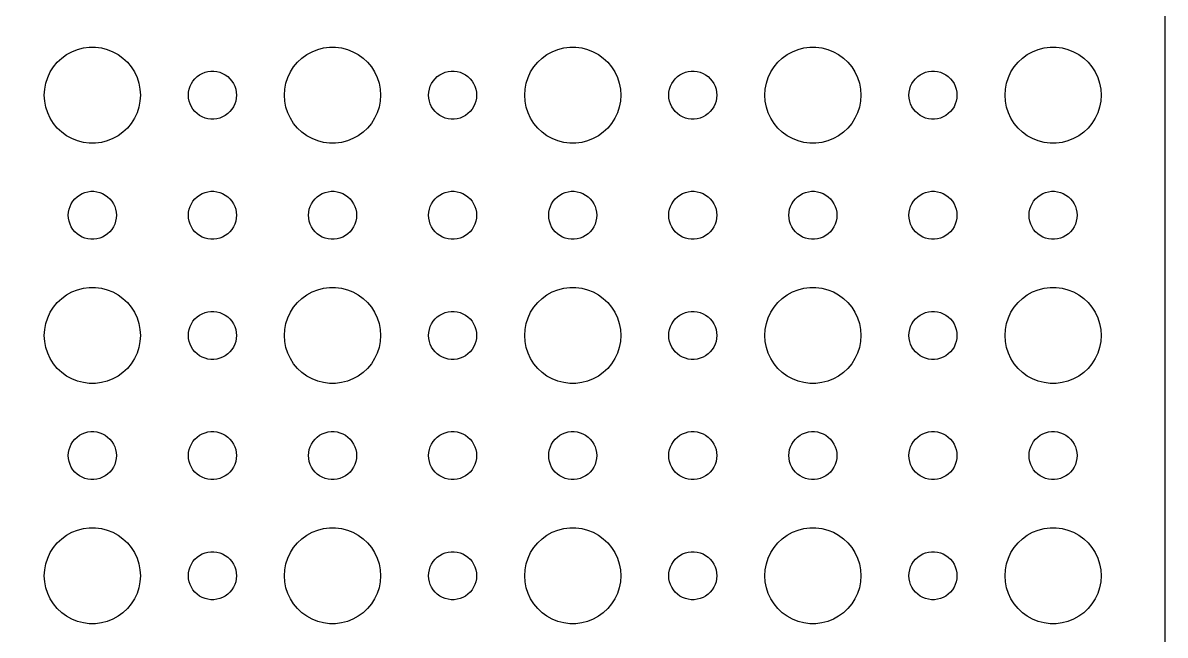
# Model space of a CAD drawing. Extents: x -67 to 67, y -74 to 74.
# Drawn here: x -4.3 to 67, y -41.2 to -3 of the extents above; entities that cross this region are included whole.
import ezdxf

# ---------------------------------------------------------------- set-up
doc = ezdxf.new("R2010")
doc.units = 0
doc.layers.get('0').update_dxf_attribs({"linetype": 'CONTINUOUS'})

msp = doc.modelspace()

# ---------------------------------------------------------------- linework, layer by layer
msp.add_lwpolyline([(-62, -74.497), (62, -74.497), (62, -74.4901), (62.314, -74.4901), (62.9369, -74.4114), (63.5451, -74.2553), (64.1289, -74.0241), (64.6791, -73.7216), (65.1871, -73.3526), (65.6448, -72.9227), (66.0451, -72.4389), (66.3815, -71.9088), (66.6489, -71.3406), (66.8429, -70.7434), (66.9606, -70.1267), (67, -69.5), (67, 69.5)])
for points in [[(-0.18837, -10.4941), (-0.56214, -10.4469), (-0.92705, -10.3532), (-1.27734, -10.2145), (-1.60748, -10.033), (-1.91227, -9.81154), (-2.18691, -9.55364), (-2.42705, -9.26336), (-2.62892, -8.94526), (-2.78933, -8.60437), (-2.90575, -8.24607), (-2.97634, -7.876), (-3, -7.5), (-2.97634, -7.124), (-2.90575, -6.75393), (-2.78933, -6.39563), (-2.62892, -6.05474), (-2.42705, -5.73664), (-2.18691, -5.44636), (-1.91227, -5.18846), (-1.60748, -4.96702), (-1.27734, -4.78552), (-0.92705, -4.64683), (-0.56214, -4.55314), (-0.18837, -4.50592), (0.18837, -4.50592), (0.56214, -4.55314), (0.92705, -4.64683), (1.27734, -4.78552), (1.60748, -4.96702), (1.91227, -5.18846), (2.18691, -5.44636), (2.42705, -5.73664), (2.62892, -6.05474), (2.78933, -6.39563), (2.90575, -6.75393), (2.97634, -7.124), (3, -7.5), (2.97634, -7.876), (2.90575, -8.24607), (2.78933, -8.60437), (2.62892, -8.94526), (2.42705, -9.26336), (2.18691, -9.55364), (1.91227, -9.81154), (1.60748, -10.033), (1.27734, -10.2145), (0.92705, -10.3532), (0.56214, -10.4469), (0.18837, -10.4941)], [(14.8116, -10.4941), (14.4379, -10.4469), (14.0729, -10.3532), (13.7227, -10.2145), (13.3925, -10.033), (13.0877, -9.81154), (12.8131, -9.55364), (12.5729, -9.26336), (12.3711, -8.94526), (12.2107, -8.60437), (12.0943, -8.24607), (12.0237, -7.876), (12, -7.5), (12.0237, -7.124), (12.0943, -6.75393), (12.2107, -6.39563), (12.3711, -6.05474), (12.5729, -5.73664), (12.8131, -5.44636), (13.0877, -5.18846), (13.3925, -4.96702), (13.7227, -4.78552), (14.0729, -4.64683), (14.4379, -4.55314), (14.8116, -4.50592), (15.1884, -4.50592), (15.5621, -4.55314), (15.9271, -4.64683), (16.2773, -4.78552), (16.6075, -4.96702), (16.9123, -5.18846), (17.1869, -5.44636), (17.4271, -5.73664), (17.6289, -6.05474), (17.7893, -6.39563), (17.9057, -6.75393), (17.9763, -7.124), (18, -7.5), (17.9763, -7.876), (17.9057, -8.24607), (17.7893, -8.60437), (17.6289, -8.94526), (17.4271, -9.26336), (17.1869, -9.55364), (16.9123, -9.81154), (16.6075, -10.033), (16.2773, -10.2145), (15.9271, -10.3532), (15.5621, -10.4469), (15.1884, -10.4941)], [(29.8116, -10.4941), (29.4379, -10.4469), (29.0729, -10.3532), (28.7227, -10.2145), (28.3925, -10.033), (28.0877, -9.81154), (27.8131, -9.55364), (27.5729, -9.26336), (27.3711, -8.94526), (27.2107, -8.60437), (27.0943, -8.24607), (27.0237, -7.876), (27, -7.5), (27.0237, -7.124), (27.0943, -6.75393), (27.2107, -6.39563), (27.3711, -6.05474), (27.5729, -5.73664), (27.8131, -5.44636), (28.0877, -5.18846), (28.3925, -4.96702), (28.7227, -4.78552), (29.0729, -4.64683), (29.4379, -4.55314), (29.8116, -4.50592), (30.1884, -4.50592), (30.5621, -4.55314), (30.9271, -4.64683), (31.2773, -4.78552), (31.6075, -4.96702), (31.9123, -5.18846), (32.1869, -5.44636), (32.4271, -5.73664), (32.6289, -6.05474), (32.7893, -6.39563), (32.9057, -6.75393), (32.9763, -7.124), (33, -7.5), (32.9763, -7.876), (32.9057, -8.24607), (32.7893, -8.60437), (32.6289, -8.94526), (32.4271, -9.26336), (32.1869, -9.55364), (31.9123, -9.81154), (31.6075, -10.033), (31.2773, -10.2145), (30.9271, -10.3532), (30.5621, -10.4469), (30.1884, -10.4941)], [(44.8116, -10.4941), (44.4379, -10.4469), (44.0729, -10.3532), (43.7227, -10.2145), (43.3925, -10.033), (43.0877, -9.81154), (42.8131, -9.55364), (42.5729, -9.26336), (42.3711, -8.94526), (42.2107, -8.60437), (42.0943, -8.24607), (42.0237, -7.876), (42, -7.5), (42.0237, -7.124), (42.0943, -6.75393), (42.2107, -6.39563), (42.3711, -6.05474), (42.5729, -5.73664), (42.8131, -5.44636), (43.0877, -5.18846), (43.3925, -4.96702), (43.7227, -4.78552), (44.0729, -4.64683), (44.4379, -4.55314), (44.8116, -4.50592), (45.1884, -4.50592), (45.5621, -4.55314), (45.9271, -4.64683), (46.2773, -4.78552), (46.6075, -4.96702), (46.9123, -5.18846), (47.1869, -5.44636), (47.4271, -5.73664), (47.6289, -6.05474), (47.7893, -6.39563), (47.9057, -6.75393), (47.9763, -7.124), (48, -7.5), (47.9763, -7.876), (47.9057, -8.24607), (47.7893, -8.60437), (47.6289, -8.94526), (47.4271, -9.26336), (47.1869, -9.55364), (46.9123, -9.81154), (46.6075, -10.033), (46.2773, -10.2145), (45.9271, -10.3532), (45.5621, -10.4469), (45.1884, -10.4941)], [(59.8116, -10.4941), (59.4379, -10.4469), (59.0729, -10.3532), (58.7227, -10.2145), (58.3925, -10.033), (58.0877, -9.81154), (57.8131, -9.55364), (57.5729, -9.26336), (57.3711, -8.94526), (57.2107, -8.60437), (57.0943, -8.24607), (57.0237, -7.876), (57, -7.5), (57.0237, -7.124), (57.0943, -6.75393), (57.2107, -6.39563), (57.3711, -6.05474), (57.5729, -5.73664), (57.8131, -5.44636), (58.0877, -5.18846), (58.3925, -4.96702), (58.7227, -4.78552), (59.0729, -4.64683), (59.4379, -4.55314), (59.8116, -4.50592), (60.1884, -4.50592), (60.5621, -4.55314), (60.9271, -4.64683), (61.2773, -4.78552), (61.6075, -4.96702), (61.9123, -5.18846), (62.1869, -5.44636), (62.4271, -5.73664), (62.6289, -6.05474), (62.7893, -6.39563), (62.9057, -6.75393), (62.9763, -7.124), (63, -7.5), (62.9763, -7.876), (62.9057, -8.24607), (62.7893, -8.60437), (62.6289, -8.94526), (62.4271, -9.26336), (62.1869, -9.55364), (61.9123, -9.81154), (61.6075, -10.033), (61.2773, -10.2145), (60.9271, -10.3532), (60.5621, -10.4469), (60.1884, -10.4941)], [(7.40581, -8.99704), (7.21893, -8.97343), (7.03647, -8.92658), (6.86133, -8.85724), (6.69626, -8.76649), (6.54386, -8.65577), (6.40655, -8.52682), (6.28647, -8.38168), (6.18554, -8.22263), (6.10534, -8.05219), (6.04713, -7.87303), (6.01183, -7.688), (6, -7.5), (6.01183, -7.312), (6.04713, -7.12697), (6.10534, -6.94781), (6.18554, -6.77737), (6.28647, -6.61832), (6.40655, -6.47318), (6.54386, -6.34423), (6.69626, -6.23351), (6.86133, -6.14276), (7.03647, -6.07342), (7.21893, -6.02657), (7.40581, -6.00296), (7.59419, -6.00296), (7.78107, -6.02657), (7.96353, -6.07342), (8.13867, -6.14276), (8.30374, -6.23351), (8.45614, -6.34423), (8.59345, -6.47318), (8.71353, -6.61832), (8.81446, -6.77737), (8.89466, -6.94781), (8.95287, -7.12697), (8.98817, -7.312), (9, -7.5), (8.98817, -7.688), (8.95287, -7.87303), (8.89466, -8.05219), (8.81446, -8.22263), (8.71353, -8.38168), (8.59345, -8.52682), (8.45614, -8.65577), (8.30374, -8.76649), (8.13867, -8.85724), (7.96353, -8.92658), (7.78107, -8.97343), (7.59419, -8.99704)], [(22.4058, -8.99704), (22.2189, -8.97343), (22.0365, -8.92658), (21.8613, -8.85724), (21.6963, -8.76649), (21.5439, -8.65577), (21.4065, -8.52682), (21.2865, -8.38168), (21.1855, -8.22263), (21.1053, -8.05219), (21.0471, -7.87303), (21.0118, -7.688), (21, -7.5), (21.0118, -7.312), (21.0471, -7.12697), (21.1053, -6.94781), (21.1855, -6.77737), (21.2865, -6.61832), (21.4065, -6.47318), (21.5439, -6.34423), (21.6963, -6.23351), (21.8613, -6.14276), (22.0365, -6.07342), (22.2189, -6.02657), (22.4058, -6.00296), (22.5942, -6.00296), (22.7811, -6.02657), (22.9635, -6.07342), (23.1387, -6.14276), (23.3037, -6.23351), (23.4561, -6.34423), (23.5935, -6.47318), (23.7135, -6.61832), (23.8145, -6.77737), (23.8947, -6.94781), (23.9529, -7.12697), (23.9882, -7.312), (24, -7.5), (23.9882, -7.688), (23.9529, -7.87303), (23.8947, -8.05219), (23.8145, -8.22263), (23.7135, -8.38168), (23.5935, -8.52682), (23.4561, -8.65577), (23.3037, -8.76649), (23.1387, -8.85724), (22.9635, -8.92658), (22.7811, -8.97343), (22.5942, -8.99704)], [(37.4058, -8.99704), (37.2189, -8.97343), (37.0365, -8.92658), (36.8613, -8.85724), (36.6963, -8.76649), (36.5439, -8.65577), (36.4065, -8.52682), (36.2865, -8.38168), (36.1855, -8.22263), (36.1053, -8.05219), (36.0471, -7.87303), (36.0118, -7.688), (36, -7.5), (36.0118, -7.312), (36.0471, -7.12697), (36.1053, -6.94781), (36.1855, -6.77737), (36.2865, -6.61832), (36.4065, -6.47318), (36.5439, -6.34423), (36.6963, -6.23351), (36.8613, -6.14276), (37.0365, -6.07342), (37.2189, -6.02657), (37.4058, -6.00296), (37.5942, -6.00296), (37.7811, -6.02657), (37.9635, -6.07342), (38.1387, -6.14276), (38.3037, -6.23351), (38.4561, -6.34423), (38.5935, -6.47318), (38.7135, -6.61832), (38.8145, -6.77737), (38.8947, -6.94781), (38.9529, -7.12697), (38.9882, -7.312), (39, -7.5), (38.9882, -7.688), (38.9529, -7.87303), (38.8947, -8.05219), (38.8145, -8.22263), (38.7135, -8.38168), (38.5935, -8.52682), (38.4561, -8.65577), (38.3037, -8.76649), (38.1387, -8.85724), (37.9635, -8.92658), (37.7811, -8.97343), (37.5942, -8.99704)], [(52.4058, -8.99704), (52.2189, -8.97343), (52.0365, -8.92658), (51.8613, -8.85724), (51.6963, -8.76649), (51.5439, -8.65577), (51.4065, -8.52682), (51.2865, -8.38168), (51.1855, -8.22263), (51.1053, -8.05219), (51.0471, -7.87303), (51.0118, -7.688), (51, -7.5), (51.0118, -7.312), (51.0471, -7.12697), (51.1053, -6.94781), (51.1855, -6.77737), (51.2865, -6.61832), (51.4065, -6.47318), (51.5439, -6.34423), (51.6963, -6.23351), (51.8613, -6.14276), (52.0365, -6.07342), (52.2189, -6.02657), (52.4058, -6.00296), (52.5942, -6.00296), (52.7811, -6.02657), (52.9635, -6.07342), (53.1387, -6.14276), (53.3037, -6.23351), (53.4561, -6.34423), (53.5935, -6.47318), (53.7135, -6.61832), (53.8145, -6.77737), (53.8947, -6.94781), (53.9529, -7.12697), (53.9882, -7.312), (54, -7.5), (53.9882, -7.688), (53.9529, -7.87303), (53.8947, -8.05219), (53.8145, -8.22263), (53.7135, -8.38168), (53.5935, -8.52682), (53.4561, -8.65577), (53.3037, -8.76649), (53.1387, -8.85724), (52.9635, -8.92658), (52.7811, -8.97343), (52.5942, -8.99704)], [(-0.09419, -16.497), (-0.28107, -16.4734), (-0.46353, -16.4266), (-0.63867, -16.3572), (-0.80374, -16.2665), (-0.95614, -16.1558), (-1.09345, -16.0268), (-1.21353, -15.8817), (-1.31446, -15.7226), (-1.39466, -15.5522), (-1.45287, -15.373), (-1.48817, -15.188), (-1.5, -15), (-1.48817, -14.812), (-1.45287, -14.627), (-1.39466, -14.4478), (-1.31446, -14.2774), (-1.21353, -14.1183), (-1.09345, -13.9732), (-0.95614, -13.8442), (-0.80374, -13.7335), (-0.63867, -13.6428), (-0.46353, -13.5734), (-0.28107, -13.5266), (-0.09419, -13.503), (0.09419, -13.503), (0.28107, -13.5266), (0.46353, -13.5734), (0.63867, -13.6428), (0.80374, -13.7335), (0.95614, -13.8442), (1.09345, -13.9732), (1.21353, -14.1183), (1.31446, -14.2774), (1.39466, -14.4478), (1.45287, -14.627), (1.48817, -14.812), (1.5, -15), (1.48817, -15.188), (1.45287, -15.373), (1.39466, -15.5522), (1.31446, -15.7226), (1.21353, -15.8817), (1.09345, -16.0268), (0.95614, -16.1558), (0.80374, -16.2665), (0.63867, -16.3572), (0.46353, -16.4266), (0.28107, -16.4734), (0.09419, -16.497)], [(7.40581, -16.497), (7.21893, -16.4734), (7.03647, -16.4266), (6.86133, -16.3572), (6.69626, -16.2665), (6.54386, -16.1558), (6.40655, -16.0268), (6.28647, -15.8817), (6.18554, -15.7226), (6.10534, -15.5522), (6.04713, -15.373), (6.01183, -15.188), (6, -15), (6.01183, -14.812), (6.04713, -14.627), (6.10534, -14.4478), (6.18554, -14.2774), (6.28647, -14.1183), (6.40655, -13.9732), (6.54386, -13.8442), (6.69626, -13.7335), (6.86133, -13.6428), (7.03647, -13.5734), (7.21893, -13.5266), (7.40581, -13.503), (7.59419, -13.503), (7.78107, -13.5266), (7.96353, -13.5734), (8.13867, -13.6428), (8.30374, -13.7335), (8.45614, -13.8442), (8.59345, -13.9732), (8.71353, -14.1183), (8.81446, -14.2774), (8.89466, -14.4478), (8.95287, -14.627), (8.98817, -14.812), (9, -15), (8.98817, -15.188), (8.95287, -15.373), (8.89466, -15.5522), (8.81446, -15.7226), (8.71353, -15.8817), (8.59345, -16.0268), (8.45614, -16.1558), (8.30374, -16.2665), (8.13867, -16.3572), (7.96353, -16.4266), (7.78107, -16.4734), (7.59419, -16.497)], [(14.9058, -16.497), (14.7189, -16.4734), (14.5365, -16.4266), (14.3613, -16.3572), (14.1963, -16.2665), (14.0439, -16.1558), (13.9065, -16.0268), (13.7865, -15.8817), (13.6855, -15.7226), (13.6053, -15.5522), (13.5471, -15.373), (13.5118, -15.188), (13.5, -15), (13.5118, -14.812), (13.5471, -14.627), (13.6053, -14.4478), (13.6855, -14.2774), (13.7865, -14.1183), (13.9065, -13.9732), (14.0439, -13.8442), (14.1963, -13.7335), (14.3613, -13.6428), (14.5365, -13.5734), (14.7189, -13.5266), (14.9058, -13.503), (15.0942, -13.503), (15.2811, -13.5266), (15.4635, -13.5734), (15.6387, -13.6428), (15.8037, -13.7335), (15.9561, -13.8442), (16.0935, -13.9732), (16.2135, -14.1183), (16.3145, -14.2774), (16.3947, -14.4478), (16.4529, -14.627), (16.4882, -14.812), (16.5, -15), (16.4882, -15.188), (16.4529, -15.373), (16.3947, -15.5522), (16.3145, -15.7226), (16.2135, -15.8817), (16.0935, -16.0268), (15.9561, -16.1558), (15.8037, -16.2665), (15.6387, -16.3572), (15.4635, -16.4266), (15.2811, -16.4734), (15.0942, -16.497)], [(22.4058, -16.497), (22.2189, -16.4734), (22.0365, -16.4266), (21.8613, -16.3572), (21.6963, -16.2665), (21.5439, -16.1558), (21.4065, -16.0268), (21.2865, -15.8817), (21.1855, -15.7226), (21.1053, -15.5522), (21.0471, -15.373), (21.0118, -15.188), (21, -15), (21.0118, -14.812), (21.0471, -14.627), (21.1053, -14.4478), (21.1855, -14.2774), (21.2865, -14.1183), (21.4065, -13.9732), (21.5439, -13.8442), (21.6963, -13.7335), (21.8613, -13.6428), (22.0365, -13.5734), (22.2189, -13.5266), (22.4058, -13.503), (22.5942, -13.503), (22.7811, -13.5266), (22.9635, -13.5734), (23.1387, -13.6428), (23.3037, -13.7335), (23.4561, -13.8442), (23.5935, -13.9732), (23.7135, -14.1183), (23.8145, -14.2774), (23.8947, -14.4478), (23.9529, -14.627), (23.9882, -14.812), (24, -15), (23.9882, -15.188), (23.9529, -15.373), (23.8947, -15.5522), (23.8145, -15.7226), (23.7135, -15.8817), (23.5935, -16.0268), (23.4561, -16.1558), (23.3037, -16.2665), (23.1387, -16.3572), (22.9635, -16.4266), (22.7811, -16.4734), (22.5942, -16.497)], [(29.9058, -16.497), (29.7189, -16.4734), (29.5365, -16.4266), (29.3613, -16.3572), (29.1963, -16.2665), (29.0439, -16.1558), (28.9065, -16.0268), (28.7865, -15.8817), (28.6855, -15.7226), (28.6053, -15.5522), (28.5471, -15.373), (28.5118, -15.188), (28.5, -15), (28.5118, -14.812), (28.5471, -14.627), (28.6053, -14.4478), (28.6855, -14.2774), (28.7865, -14.1183), (28.9065, -13.9732), (29.0439, -13.8442), (29.1963, -13.7335), (29.3613, -13.6428), (29.5365, -13.5734), (29.7189, -13.5266), (29.9058, -13.503), (30.0942, -13.503), (30.2811, -13.5266), (30.4635, -13.5734), (30.6387, -13.6428), (30.8037, -13.7335), (30.9561, -13.8442), (31.0935, -13.9732), (31.2135, -14.1183), (31.3145, -14.2774), (31.3947, -14.4478), (31.4529, -14.627), (31.4882, -14.812), (31.5, -15), (31.4882, -15.188), (31.4529, -15.373), (31.3947, -15.5522), (31.3145, -15.7226), (31.2135, -15.8817), (31.0935, -16.0268), (30.9561, -16.1558), (30.8037, -16.2665), (30.6387, -16.3572), (30.4635, -16.4266), (30.2811, -16.4734), (30.0942, -16.497)], [(37.4058, -16.497), (37.2189, -16.4734), (37.0365, -16.4266), (36.8613, -16.3572), (36.6963, -16.2665), (36.5439, -16.1558), (36.4065, -16.0268), (36.2865, -15.8817), (36.1855, -15.7226), (36.1053, -15.5522), (36.0471, -15.373), (36.0118, -15.188), (36, -15), (36.0118, -14.812), (36.0471, -14.627), (36.1053, -14.4478), (36.1855, -14.2774), (36.2865, -14.1183), (36.4065, -13.9732), (36.5439, -13.8442), (36.6963, -13.7335), (36.8613, -13.6428), (37.0365, -13.5734), (37.2189, -13.5266), (37.4058, -13.503), (37.5942, -13.503), (37.7811, -13.5266), (37.9635, -13.5734), (38.1387, -13.6428), (38.3037, -13.7335), (38.4561, -13.8442), (38.5935, -13.9732), (38.7135, -14.1183), (38.8145, -14.2774), (38.8947, -14.4478), (38.9529, -14.627), (38.9882, -14.812), (39, -15), (38.9882, -15.188), (38.9529, -15.373), (38.8947, -15.5522), (38.8145, -15.7226), (38.7135, -15.8817), (38.5935, -16.0268), (38.4561, -16.1558), (38.3037, -16.2665), (38.1387, -16.3572), (37.9635, -16.4266), (37.7811, -16.4734), (37.5942, -16.497)], [(44.9058, -16.497), (44.7189, -16.4734), (44.5365, -16.4266), (44.3613, -16.3572), (44.1963, -16.2665), (44.0439, -16.1558), (43.9065, -16.0268), (43.7865, -15.8817), (43.6855, -15.7226), (43.6053, -15.5522), (43.5471, -15.373), (43.5118, -15.188), (43.5, -15), (43.5118, -14.812), (43.5471, -14.627), (43.6053, -14.4478), (43.6855, -14.2774), (43.7865, -14.1183), (43.9065, -13.9732), (44.0439, -13.8442), (44.1963, -13.7335), (44.3613, -13.6428), (44.5365, -13.5734), (44.7189, -13.5266), (44.9058, -13.503), (45.0942, -13.503), (45.2811, -13.5266), (45.4635, -13.5734), (45.6387, -13.6428), (45.8037, -13.7335), (45.9561, -13.8442), (46.0935, -13.9732), (46.2135, -14.1183), (46.3145, -14.2774), (46.3947, -14.4478), (46.4529, -14.627), (46.4882, -14.812), (46.5, -15), (46.4882, -15.188), (46.4529, -15.373), (46.3947, -15.5522), (46.3145, -15.7226), (46.2135, -15.8817), (46.0935, -16.0268), (45.9561, -16.1558), (45.8037, -16.2665), (45.6387, -16.3572), (45.4635, -16.4266), (45.2811, -16.4734), (45.0942, -16.497)], [(52.4058, -16.497), (52.2189, -16.4734), (52.0365, -16.4266), (51.8613, -16.3572), (51.6963, -16.2665), (51.5439, -16.1558), (51.4065, -16.0268), (51.2865, -15.8817), (51.1855, -15.7226), (51.1053, -15.5522), (51.0471, -15.373), (51.0118, -15.188), (51, -15), (51.0118, -14.812), (51.0471, -14.627), (51.1053, -14.4478), (51.1855, -14.2774), (51.2865, -14.1183), (51.4065, -13.9732), (51.5439, -13.8442), (51.6963, -13.7335), (51.8613, -13.6428), (52.0365, -13.5734), (52.2189, -13.5266), (52.4058, -13.503), (52.5942, -13.503), (52.7811, -13.5266), (52.9635, -13.5734), (53.1387, -13.6428), (53.3037, -13.7335), (53.4561, -13.8442), (53.5935, -13.9732), (53.7135, -14.1183), (53.8145, -14.2774), (53.8947, -14.4478), (53.9529, -14.627), (53.9882, -14.812), (54, -15), (53.9882, -15.188), (53.9529, -15.373), (53.8947, -15.5522), (53.8145, -15.7226), (53.7135, -15.8817), (53.5935, -16.0268), (53.4561, -16.1558), (53.3037, -16.2665), (53.1387, -16.3572), (52.9635, -16.4266), (52.7811, -16.4734), (52.5942, -16.497)], [(59.9058, -16.497), (59.7189, -16.4734), (59.5365, -16.4266), (59.3613, -16.3572), (59.1963, -16.2665), (59.0439, -16.1558), (58.9065, -16.0268), (58.7865, -15.8817), (58.6855, -15.7226), (58.6053, -15.5522), (58.5471, -15.373), (58.5118, -15.188), (58.5, -15), (58.5118, -14.812), (58.5471, -14.627), (58.6053, -14.4478), (58.6855, -14.2774), (58.7865, -14.1183), (58.9065, -13.9732), (59.0439, -13.8442), (59.1963, -13.7335), (59.3613, -13.6428), (59.5365, -13.5734), (59.7189, -13.5266), (59.9058, -13.503), (60.0942, -13.503), (60.2811, -13.5266), (60.4635, -13.5734), (60.6387, -13.6428), (60.8037, -13.7335), (60.9561, -13.8442), (61.0935, -13.9732), (61.2135, -14.1183), (61.3145, -14.2774), (61.3947, -14.4478), (61.4529, -14.627), (61.4882, -14.812), (61.5, -15), (61.4882, -15.188), (61.4529, -15.373), (61.3947, -15.5522), (61.3145, -15.7226), (61.2135, -15.8817), (61.0935, -16.0268), (60.9561, -16.1558), (60.8037, -16.2665), (60.6387, -16.3572), (60.4635, -16.4266), (60.2811, -16.4734), (60.0942, -16.497)], [(-0.18837, -25.4941), (-0.56214, -25.4469), (-0.92705, -25.3532), (-1.27734, -25.2145), (-1.60748, -25.033), (-1.91227, -24.8115), (-2.18691, -24.5536), (-2.42705, -24.2634), (-2.62892, -23.9453), (-2.78933, -23.6044), (-2.90575, -23.2461), (-2.97634, -22.876), (-3, -22.5), (-2.97634, -22.124), (-2.90575, -21.7539), (-2.78933, -21.3956), (-2.62892, -21.0547), (-2.42705, -20.7366), (-2.18691, -20.4464), (-1.91227, -20.1885), (-1.60748, -19.967), (-1.27734, -19.7855), (-0.92705, -19.6468), (-0.56214, -19.5531), (-0.18837, -19.5059), (0.18837, -19.5059), (0.56214, -19.5531), (0.92705, -19.6468), (1.27734, -19.7855), (1.60748, -19.967), (1.91227, -20.1885), (2.18691, -20.4464), (2.42705, -20.7366), (2.62892, -21.0547), (2.78933, -21.3956), (2.90575, -21.7539), (2.97634, -22.124), (3, -22.5), (2.97634, -22.876), (2.90575, -23.2461), (2.78933, -23.6044), (2.62892, -23.9453), (2.42705, -24.2634), (2.18691, -24.5536), (1.91227, -24.8115), (1.60748, -25.033), (1.27734, -25.2145), (0.92705, -25.3532), (0.56214, -25.4469), (0.18837, -25.4941)], [(14.8116, -25.4941), (14.4379, -25.4469), (14.0729, -25.3532), (13.7227, -25.2145), (13.3925, -25.033), (13.0877, -24.8115), (12.8131, -24.5536), (12.5729, -24.2634), (12.3711, -23.9453), (12.2107, -23.6044), (12.0943, -23.2461), (12.0237, -22.876), (12, -22.5), (12.0237, -22.124), (12.0943, -21.7539), (12.2107, -21.3956), (12.3711, -21.0547), (12.5729, -20.7366), (12.8131, -20.4464), (13.0877, -20.1885), (13.3925, -19.967), (13.7227, -19.7855), (14.0729, -19.6468), (14.4379, -19.5531), (14.8116, -19.5059), (15.1884, -19.5059), (15.5621, -19.5531), (15.9271, -19.6468), (16.2773, -19.7855), (16.6075, -19.967), (16.9123, -20.1885), (17.1869, -20.4464), (17.4271, -20.7366), (17.6289, -21.0547), (17.7893, -21.3956), (17.9057, -21.7539), (17.9763, -22.124), (18, -22.5), (17.9763, -22.876), (17.9057, -23.2461), (17.7893, -23.6044), (17.6289, -23.9453), (17.4271, -24.2634), (17.1869, -24.5536), (16.9123, -24.8115), (16.6075, -25.033), (16.2773, -25.2145), (15.9271, -25.3532), (15.5621, -25.4469), (15.1884, -25.4941)], [(29.8116, -25.4941), (29.4379, -25.4469), (29.0729, -25.3532), (28.7227, -25.2145), (28.3925, -25.033), (28.0877, -24.8115), (27.8131, -24.5536), (27.5729, -24.2634), (27.3711, -23.9453), (27.2107, -23.6044), (27.0943, -23.2461), (27.0237, -22.876), (27, -22.5), (27.0237, -22.124), (27.0943, -21.7539), (27.2107, -21.3956), (27.3711, -21.0547), (27.5729, -20.7366), (27.8131, -20.4464), (28.0877, -20.1885), (28.3925, -19.967), (28.7227, -19.7855), (29.0729, -19.6468), (29.4379, -19.5531), (29.8116, -19.5059), (30.1884, -19.5059), (30.5621, -19.5531), (30.9271, -19.6468), (31.2773, -19.7855), (31.6075, -19.967), (31.9123, -20.1885), (32.1869, -20.4464), (32.4271, -20.7366), (32.6289, -21.0547), (32.7893, -21.3956), (32.9057, -21.7539), (32.9763, -22.124), (33, -22.5), (32.9763, -22.876), (32.9057, -23.2461), (32.7893, -23.6044), (32.6289, -23.9453), (32.4271, -24.2634), (32.1869, -24.5536), (31.9123, -24.8115), (31.6075, -25.033), (31.2773, -25.2145), (30.9271, -25.3532), (30.5621, -25.4469), (30.1884, -25.4941)], [(44.8116, -25.4941), (44.4379, -25.4469), (44.0729, -25.3532), (43.7227, -25.2145), (43.3925, -25.033), (43.0877, -24.8115), (42.8131, -24.5536), (42.5729, -24.2634), (42.3711, -23.9453), (42.2107, -23.6044), (42.0943, -23.2461), (42.0237, -22.876), (42, -22.5), (42.0237, -22.124), (42.0943, -21.7539), (42.2107, -21.3956), (42.3711, -21.0547), (42.5729, -20.7366), (42.8131, -20.4464), (43.0877, -20.1885), (43.3925, -19.967), (43.7227, -19.7855), (44.0729, -19.6468), (44.4379, -19.5531), (44.8116, -19.5059), (45.1884, -19.5059), (45.5621, -19.5531), (45.9271, -19.6468), (46.2773, -19.7855), (46.6075, -19.967), (46.9123, -20.1885), (47.1869, -20.4464), (47.4271, -20.7366), (47.6289, -21.0547), (47.7893, -21.3956), (47.9057, -21.7539), (47.9763, -22.124), (48, -22.5), (47.9763, -22.876), (47.9057, -23.2461), (47.7893, -23.6044), (47.6289, -23.9453), (47.4271, -24.2634), (47.1869, -24.5536), (46.9123, -24.8115), (46.6075, -25.033), (46.2773, -25.2145), (45.9271, -25.3532), (45.5621, -25.4469), (45.1884, -25.4941)], [(59.8116, -25.4941), (59.4379, -25.4469), (59.0729, -25.3532), (58.7227, -25.2145), (58.3925, -25.033), (58.0877, -24.8115), (57.8131, -24.5536), (57.5729, -24.2634), (57.3711, -23.9453), (57.2107, -23.6044), (57.0943, -23.2461), (57.0237, -22.876), (57, -22.5), (57.0237, -22.124), (57.0943, -21.7539), (57.2107, -21.3956), (57.3711, -21.0547), (57.5729, -20.7366), (57.8131, -20.4464), (58.0877, -20.1885), (58.3925, -19.967), (58.7227, -19.7855), (59.0729, -19.6468), (59.4379, -19.5531), (59.8116, -19.5059), (60.1884, -19.5059), (60.5621, -19.5531), (60.9271, -19.6468), (61.2773, -19.7855), (61.6075, -19.967), (61.9123, -20.1885), (62.1869, -20.4464), (62.4271, -20.7366), (62.6289, -21.0547), (62.7893, -21.3956), (62.9057, -21.7539), (62.9763, -22.124), (63, -22.5), (62.9763, -22.876), (62.9057, -23.2461), (62.7893, -23.6044), (62.6289, -23.9453), (62.4271, -24.2634), (62.1869, -24.5536), (61.9123, -24.8115), (61.6075, -25.033), (61.2773, -25.2145), (60.9271, -25.3532), (60.5621, -25.4469), (60.1884, -25.4941)], [(7.40581, -23.997), (7.21893, -23.9734), (7.03647, -23.9266), (6.86133, -23.8572), (6.69626, -23.7665), (6.54386, -23.6558), (6.40655, -23.5268), (6.28647, -23.3817), (6.18554, -23.2226), (6.10534, -23.0522), (6.04713, -22.873), (6.01183, -22.688), (6, -22.5), (6.01183, -22.312), (6.04713, -22.127), (6.10534, -21.9478), (6.18554, -21.7774), (6.28647, -21.6183), (6.40655, -21.4732), (6.54386, -21.3442), (6.69626, -21.2335), (6.86133, -21.1428), (7.03647, -21.0734), (7.21893, -21.0266), (7.40581, -21.003), (7.59419, -21.003), (7.78107, -21.0266), (7.96353, -21.0734), (8.13867, -21.1428), (8.30374, -21.2335), (8.45614, -21.3442), (8.59345, -21.4732), (8.71353, -21.6183), (8.81446, -21.7774), (8.89466, -21.9478), (8.95287, -22.127), (8.98817, -22.312), (9, -22.5), (8.98817, -22.688), (8.95287, -22.873), (8.89466, -23.0522), (8.81446, -23.2226), (8.71353, -23.3817), (8.59345, -23.5268), (8.45614, -23.6558), (8.30374, -23.7665), (8.13867, -23.8572), (7.96353, -23.9266), (7.78107, -23.9734), (7.59419, -23.997)], [(22.4058, -23.997), (22.2189, -23.9734), (22.0365, -23.9266), (21.8613, -23.8572), (21.6963, -23.7665), (21.5439, -23.6558), (21.4065, -23.5268), (21.2865, -23.3817), (21.1855, -23.2226), (21.1053, -23.0522), (21.0471, -22.873), (21.0118, -22.688), (21, -22.5), (21.0118, -22.312), (21.0471, -22.127), (21.1053, -21.9478), (21.1855, -21.7774), (21.2865, -21.6183), (21.4065, -21.4732), (21.5439, -21.3442), (21.6963, -21.2335), (21.8613, -21.1428), (22.0365, -21.0734), (22.2189, -21.0266), (22.4058, -21.003), (22.5942, -21.003), (22.7811, -21.0266), (22.9635, -21.0734), (23.1387, -21.1428), (23.3037, -21.2335), (23.4561, -21.3442), (23.5935, -21.4732), (23.7135, -21.6183), (23.8145, -21.7774), (23.8947, -21.9478), (23.9529, -22.127), (23.9882, -22.312), (24, -22.5), (23.9882, -22.688), (23.9529, -22.873), (23.8947, -23.0522), (23.8145, -23.2226), (23.7135, -23.3817), (23.5935, -23.5268), (23.4561, -23.6558), (23.3037, -23.7665), (23.1387, -23.8572), (22.9635, -23.9266), (22.7811, -23.9734), (22.5942, -23.997)], [(37.4058, -23.997), (37.2189, -23.9734), (37.0365, -23.9266), (36.8613, -23.8572), (36.6963, -23.7665), (36.5439, -23.6558), (36.4065, -23.5268), (36.2865, -23.3817), (36.1855, -23.2226), (36.1053, -23.0522), (36.0471, -22.873), (36.0118, -22.688), (36, -22.5), (36.0118, -22.312), (36.0471, -22.127), (36.1053, -21.9478), (36.1855, -21.7774), (36.2865, -21.6183), (36.4065, -21.4732), (36.5439, -21.3442), (36.6963, -21.2335), (36.8613, -21.1428), (37.0365, -21.0734), (37.2189, -21.0266), (37.4058, -21.003), (37.5942, -21.003), (37.7811, -21.0266), (37.9635, -21.0734), (38.1387, -21.1428), (38.3037, -21.2335), (38.4561, -21.3442), (38.5935, -21.4732), (38.7135, -21.6183), (38.8145, -21.7774), (38.8947, -21.9478), (38.9529, -22.127), (38.9882, -22.312), (39, -22.5), (38.9882, -22.688), (38.9529, -22.873), (38.8947, -23.0522), (38.8145, -23.2226), (38.7135, -23.3817), (38.5935, -23.5268), (38.4561, -23.6558), (38.3037, -23.7665), (38.1387, -23.8572), (37.9635, -23.9266), (37.7811, -23.9734), (37.5942, -23.997)], [(52.4058, -23.997), (52.2189, -23.9734), (52.0365, -23.9266), (51.8613, -23.8572), (51.6963, -23.7665), (51.5439, -23.6558), (51.4065, -23.5268), (51.2865, -23.3817), (51.1855, -23.2226), (51.1053, -23.0522), (51.0471, -22.873), (51.0118, -22.688), (51, -22.5), (51.0118, -22.312), (51.0471, -22.127), (51.1053, -21.9478), (51.1855, -21.7774), (51.2865, -21.6183), (51.4065, -21.4732), (51.5439, -21.3442), (51.6963, -21.2335), (51.8613, -21.1428), (52.0365, -21.0734), (52.2189, -21.0266), (52.4058, -21.003), (52.5942, -21.003), (52.7811, -21.0266), (52.9635, -21.0734), (53.1387, -21.1428), (53.3037, -21.2335), (53.4561, -21.3442), (53.5935, -21.4732), (53.7135, -21.6183), (53.8145, -21.7774), (53.8947, -21.9478), (53.9529, -22.127), (53.9882, -22.312), (54, -22.5), (53.9882, -22.688), (53.9529, -22.873), (53.8947, -23.0522), (53.8145, -23.2226), (53.7135, -23.3817), (53.5935, -23.5268), (53.4561, -23.6558), (53.3037, -23.7665), (53.1387, -23.8572), (52.9635, -23.9266), (52.7811, -23.9734), (52.5942, -23.997)], [(-0.09419, -31.497), (-0.28107, -31.4734), (-0.46353, -31.4266), (-0.63867, -31.3572), (-0.80374, -31.2665), (-0.95614, -31.1558), (-1.09345, -31.0268), (-1.21353, -30.8817), (-1.31446, -30.7226), (-1.39466, -30.5522), (-1.45287, -30.373), (-1.48817, -30.188), (-1.5, -30), (-1.48817, -29.812), (-1.45287, -29.627), (-1.39466, -29.4478), (-1.31446, -29.2774), (-1.21353, -29.1183), (-1.09345, -28.9732), (-0.95614, -28.8442), (-0.80374, -28.7335), (-0.63867, -28.6428), (-0.46353, -28.5734), (-0.28107, -28.5266), (-0.09419, -28.503), (0.09419, -28.503), (0.28107, -28.5266), (0.46353, -28.5734), (0.63867, -28.6428), (0.80374, -28.7335), (0.95614, -28.8442), (1.09345, -28.9732), (1.21353, -29.1183), (1.31446, -29.2774), (1.39466, -29.4478), (1.45287, -29.627), (1.48817, -29.812), (1.5, -30), (1.48817, -30.188), (1.45287, -30.373), (1.39466, -30.5522), (1.31446, -30.7226), (1.21353, -30.8817), (1.09345, -31.0268), (0.95614, -31.1558), (0.80374, -31.2665), (0.63867, -31.3572), (0.46353, -31.4266), (0.28107, -31.4734), (0.09419, -31.497)], [(7.40581, -31.497), (7.21893, -31.4734), (7.03647, -31.4266), (6.86133, -31.3572), (6.69626, -31.2665), (6.54386, -31.1558), (6.40655, -31.0268), (6.28647, -30.8817), (6.18554, -30.7226), (6.10534, -30.5522), (6.04713, -30.373), (6.01183, -30.188), (6, -30), (6.01183, -29.812), (6.04713, -29.627), (6.10534, -29.4478), (6.18554, -29.2774), (6.28647, -29.1183), (6.40655, -28.9732), (6.54386, -28.8442), (6.69626, -28.7335), (6.86133, -28.6428), (7.03647, -28.5734), (7.21893, -28.5266), (7.40581, -28.503), (7.59419, -28.503), (7.78107, -28.5266), (7.96353, -28.5734), (8.13867, -28.6428), (8.30374, -28.7335), (8.45614, -28.8442), (8.59345, -28.9732), (8.71353, -29.1183), (8.81446, -29.2774), (8.89466, -29.4478), (8.95287, -29.627), (8.98817, -29.812), (9, -30), (8.98817, -30.188), (8.95287, -30.373), (8.89466, -30.5522), (8.81446, -30.7226), (8.71353, -30.8817), (8.59345, -31.0268), (8.45614, -31.1558), (8.30374, -31.2665), (8.13867, -31.3572), (7.96353, -31.4266), (7.78107, -31.4734), (7.59419, -31.497)], [(14.9058, -31.497), (14.7189, -31.4734), (14.5365, -31.4266), (14.3613, -31.3572), (14.1963, -31.2665), (14.0439, -31.1558), (13.9065, -31.0268), (13.7865, -30.8817), (13.6855, -30.7226), (13.6053, -30.5522), (13.5471, -30.373), (13.5118, -30.188), (13.5, -30), (13.5118, -29.812), (13.5471, -29.627), (13.6053, -29.4478), (13.6855, -29.2774), (13.7865, -29.1183), (13.9065, -28.9732), (14.0439, -28.8442), (14.1963, -28.7335), (14.3613, -28.6428), (14.5365, -28.5734), (14.7189, -28.5266), (14.9058, -28.503), (15.0942, -28.503), (15.2811, -28.5266), (15.4635, -28.5734), (15.6387, -28.6428), (15.8037, -28.7335), (15.9561, -28.8442), (16.0935, -28.9732), (16.2135, -29.1183), (16.3145, -29.2774), (16.3947, -29.4478), (16.4529, -29.627), (16.4882, -29.812), (16.5, -30), (16.4882, -30.188), (16.4529, -30.373), (16.3947, -30.5522), (16.3145, -30.7226), (16.2135, -30.8817), (16.0935, -31.0268), (15.9561, -31.1558), (15.8037, -31.2665), (15.6387, -31.3572), (15.4635, -31.4266), (15.2811, -31.4734), (15.0942, -31.497)], [(22.4058, -31.497), (22.2189, -31.4734), (22.0365, -31.4266), (21.8613, -31.3572), (21.6963, -31.2665), (21.5439, -31.1558), (21.4065, -31.0268), (21.2865, -30.8817), (21.1855, -30.7226), (21.1053, -30.5522), (21.0471, -30.373), (21.0118, -30.188), (21, -30), (21.0118, -29.812), (21.0471, -29.627), (21.1053, -29.4478), (21.1855, -29.2774), (21.2865, -29.1183), (21.4065, -28.9732), (21.5439, -28.8442), (21.6963, -28.7335), (21.8613, -28.6428), (22.0365, -28.5734), (22.2189, -28.5266), (22.4058, -28.503), (22.5942, -28.503), (22.7811, -28.5266), (22.9635, -28.5734), (23.1387, -28.6428), (23.3037, -28.7335), (23.4561, -28.8442), (23.5935, -28.9732), (23.7135, -29.1183), (23.8145, -29.2774), (23.8947, -29.4478), (23.9529, -29.627), (23.9882, -29.812), (24, -30), (23.9882, -30.188), (23.9529, -30.373), (23.8947, -30.5522), (23.8145, -30.7226), (23.7135, -30.8817), (23.5935, -31.0268), (23.4561, -31.1558), (23.3037, -31.2665), (23.1387, -31.3572), (22.9635, -31.4266), (22.7811, -31.4734), (22.5942, -31.497)], [(29.9058, -31.497), (29.7189, -31.4734), (29.5365, -31.4266), (29.3613, -31.3572), (29.1963, -31.2665), (29.0439, -31.1558), (28.9065, -31.0268), (28.7865, -30.8817), (28.6855, -30.7226), (28.6053, -30.5522), (28.5471, -30.373), (28.5118, -30.188), (28.5, -30), (28.5118, -29.812), (28.5471, -29.627), (28.6053, -29.4478), (28.6855, -29.2774), (28.7865, -29.1183), (28.9065, -28.9732), (29.0439, -28.8442), (29.1963, -28.7335), (29.3613, -28.6428), (29.5365, -28.5734), (29.7189, -28.5266), (29.9058, -28.503), (30.0942, -28.503), (30.2811, -28.5266), (30.4635, -28.5734), (30.6387, -28.6428), (30.8037, -28.7335), (30.9561, -28.8442), (31.0935, -28.9732), (31.2135, -29.1183), (31.3145, -29.2774), (31.3947, -29.4478), (31.4529, -29.627), (31.4882, -29.812), (31.5, -30), (31.4882, -30.188), (31.4529, -30.373), (31.3947, -30.5522), (31.3145, -30.7226), (31.2135, -30.8817), (31.0935, -31.0268), (30.9561, -31.1558), (30.8037, -31.2665), (30.6387, -31.3572), (30.4635, -31.4266), (30.2811, -31.4734), (30.0942, -31.497)], [(37.4058, -31.497), (37.2189, -31.4734), (37.0365, -31.4266), (36.8613, -31.3572), (36.6963, -31.2665), (36.5439, -31.1558), (36.4065, -31.0268), (36.2865, -30.8817), (36.1855, -30.7226), (36.1053, -30.5522), (36.0471, -30.373), (36.0118, -30.188), (36, -30), (36.0118, -29.812), (36.0471, -29.627), (36.1053, -29.4478), (36.1855, -29.2774), (36.2865, -29.1183), (36.4065, -28.9732), (36.5439, -28.8442), (36.6963, -28.7335), (36.8613, -28.6428), (37.0365, -28.5734), (37.2189, -28.5266), (37.4058, -28.503), (37.5942, -28.503), (37.7811, -28.5266), (37.9635, -28.5734), (38.1387, -28.6428), (38.3037, -28.7335), (38.4561, -28.8442), (38.5935, -28.9732), (38.7135, -29.1183), (38.8145, -29.2774), (38.8947, -29.4478), (38.9529, -29.627), (38.9882, -29.812), (39, -30), (38.9882, -30.188), (38.9529, -30.373), (38.8947, -30.5522), (38.8145, -30.7226), (38.7135, -30.8817), (38.5935, -31.0268), (38.4561, -31.1558), (38.3037, -31.2665), (38.1387, -31.3572), (37.9635, -31.4266), (37.7811, -31.4734), (37.5942, -31.497)], [(44.9058, -31.497), (44.7189, -31.4734), (44.5365, -31.4266), (44.3613, -31.3572), (44.1963, -31.2665), (44.0439, -31.1558), (43.9065, -31.0268), (43.7865, -30.8817), (43.6855, -30.7226), (43.6053, -30.5522), (43.5471, -30.373), (43.5118, -30.188), (43.5, -30), (43.5118, -29.812), (43.5471, -29.627), (43.6053, -29.4478), (43.6855, -29.2774), (43.7865, -29.1183), (43.9065, -28.9732), (44.0439, -28.8442), (44.1963, -28.7335), (44.3613, -28.6428), (44.5365, -28.5734), (44.7189, -28.5266), (44.9058, -28.503), (45.0942, -28.503), (45.2811, -28.5266), (45.4635, -28.5734), (45.6387, -28.6428), (45.8037, -28.7335), (45.9561, -28.8442), (46.0935, -28.9732), (46.2135, -29.1183), (46.3145, -29.2774), (46.3947, -29.4478), (46.4529, -29.627), (46.4882, -29.812), (46.5, -30), (46.4882, -30.188), (46.4529, -30.373), (46.3947, -30.5522), (46.3145, -30.7226), (46.2135, -30.8817), (46.0935, -31.0268), (45.9561, -31.1558), (45.8037, -31.2665), (45.6387, -31.3572), (45.4635, -31.4266), (45.2811, -31.4734), (45.0942, -31.497)], [(52.4058, -31.497), (52.2189, -31.4734), (52.0365, -31.4266), (51.8613, -31.3572), (51.6963, -31.2665), (51.5439, -31.1558), (51.4065, -31.0268), (51.2865, -30.8817), (51.1855, -30.7226), (51.1053, -30.5522), (51.0471, -30.373), (51.0118, -30.188), (51, -30), (51.0118, -29.812), (51.0471, -29.627), (51.1053, -29.4478), (51.1855, -29.2774), (51.2865, -29.1183), (51.4065, -28.9732), (51.5439, -28.8442), (51.6963, -28.7335), (51.8613, -28.6428), (52.0365, -28.5734), (52.2189, -28.5266), (52.4058, -28.503), (52.5942, -28.503), (52.7811, -28.5266), (52.9635, -28.5734), (53.1387, -28.6428), (53.3037, -28.7335), (53.4561, -28.8442), (53.5935, -28.9732), (53.7135, -29.1183), (53.8145, -29.2774), (53.8947, -29.4478), (53.9529, -29.627), (53.9882, -29.812), (54, -30), (53.9882, -30.188), (53.9529, -30.373), (53.8947, -30.5522), (53.8145, -30.7226), (53.7135, -30.8817), (53.5935, -31.0268), (53.4561, -31.1558), (53.3037, -31.2665), (53.1387, -31.3572), (52.9635, -31.4266), (52.7811, -31.4734), (52.5942, -31.497)], [(59.9058, -31.497), (59.7189, -31.4734), (59.5365, -31.4266), (59.3613, -31.3572), (59.1963, -31.2665), (59.0439, -31.1558), (58.9065, -31.0268), (58.7865, -30.8817), (58.6855, -30.7226), (58.6053, -30.5522), (58.5471, -30.373), (58.5118, -30.188), (58.5, -30), (58.5118, -29.812), (58.5471, -29.627), (58.6053, -29.4478), (58.6855, -29.2774), (58.7865, -29.1183), (58.9065, -28.9732), (59.0439, -28.8442), (59.1963, -28.7335), (59.3613, -28.6428), (59.5365, -28.5734), (59.7189, -28.5266), (59.9058, -28.503), (60.0942, -28.503), (60.2811, -28.5266), (60.4635, -28.5734), (60.6387, -28.6428), (60.8037, -28.7335), (60.9561, -28.8442), (61.0935, -28.9732), (61.2135, -29.1183), (61.3145, -29.2774), (61.3947, -29.4478), (61.4529, -29.627), (61.4882, -29.812), (61.5, -30), (61.4882, -30.188), (61.4529, -30.373), (61.3947, -30.5522), (61.3145, -30.7226), (61.2135, -30.8817), (61.0935, -31.0268), (60.9561, -31.1558), (60.8037, -31.2665), (60.6387, -31.3572), (60.4635, -31.4266), (60.2811, -31.4734), (60.0942, -31.497)], [(-0.18837, -40.4941), (-0.56214, -40.4469), (-0.92705, -40.3532), (-1.27734, -40.2145), (-1.60748, -40.033), (-1.91227, -39.8115), (-2.18691, -39.5536), (-2.42705, -39.2634), (-2.62892, -38.9453), (-2.78933, -38.6044), (-2.90575, -38.2461), (-2.97634, -37.876), (-3, -37.5), (-2.97634, -37.124), (-2.90575, -36.7539), (-2.78933, -36.3956), (-2.62892, -36.0547), (-2.42705, -35.7366), (-2.18691, -35.4464), (-1.91227, -35.1885), (-1.60748, -34.967), (-1.27734, -34.7855), (-0.92705, -34.6468), (-0.56214, -34.5531), (-0.18837, -34.5059), (0.18837, -34.5059), (0.56214, -34.5531), (0.92705, -34.6468), (1.27734, -34.7855), (1.60748, -34.967), (1.91227, -35.1885), (2.18691, -35.4464), (2.42705, -35.7366), (2.62892, -36.0547), (2.78933, -36.3956), (2.90575, -36.7539), (2.97634, -37.124), (3, -37.5), (2.97634, -37.876), (2.90575, -38.2461), (2.78933, -38.6044), (2.62892, -38.9453), (2.42705, -39.2634), (2.18691, -39.5536), (1.91227, -39.8115), (1.60748, -40.033), (1.27734, -40.2145), (0.92705, -40.3532), (0.56214, -40.4469), (0.18837, -40.4941)], [(14.8116, -40.4941), (14.4379, -40.4469), (14.0729, -40.3532), (13.7227, -40.2145), (13.3925, -40.033), (13.0877, -39.8115), (12.8131, -39.5536), (12.5729, -39.2634), (12.3711, -38.9453), (12.2107, -38.6044), (12.0943, -38.2461), (12.0237, -37.876), (12, -37.5), (12.0237, -37.124), (12.0943, -36.7539), (12.2107, -36.3956), (12.3711, -36.0547), (12.5729, -35.7366), (12.8131, -35.4464), (13.0877, -35.1885), (13.3925, -34.967), (13.7227, -34.7855), (14.0729, -34.6468), (14.4379, -34.5531), (14.8116, -34.5059), (15.1884, -34.5059), (15.5621, -34.5531), (15.9271, -34.6468), (16.2773, -34.7855), (16.6075, -34.967), (16.9123, -35.1885), (17.1869, -35.4464), (17.4271, -35.7366), (17.6289, -36.0547), (17.7893, -36.3956), (17.9057, -36.7539), (17.9763, -37.124), (18, -37.5), (17.9763, -37.876), (17.9057, -38.2461), (17.7893, -38.6044), (17.6289, -38.9453), (17.4271, -39.2634), (17.1869, -39.5536), (16.9123, -39.8115), (16.6075, -40.033), (16.2773, -40.2145), (15.9271, -40.3532), (15.5621, -40.4469), (15.1884, -40.4941)], [(29.8116, -40.4941), (29.4379, -40.4469), (29.0729, -40.3532), (28.7227, -40.2145), (28.3925, -40.033), (28.0877, -39.8115), (27.8131, -39.5536), (27.5729, -39.2634), (27.3711, -38.9453), (27.2107, -38.6044), (27.0943, -38.2461), (27.0237, -37.876), (27, -37.5), (27.0237, -37.124), (27.0943, -36.7539), (27.2107, -36.3956), (27.3711, -36.0547), (27.5729, -35.7366), (27.8131, -35.4464), (28.0877, -35.1885), (28.3925, -34.967), (28.7227, -34.7855), (29.0729, -34.6468), (29.4379, -34.5531), (29.8116, -34.5059), (30.1884, -34.5059), (30.5621, -34.5531), (30.9271, -34.6468), (31.2773, -34.7855), (31.6075, -34.967), (31.9123, -35.1885), (32.1869, -35.4464), (32.4271, -35.7366), (32.6289, -36.0547), (32.7893, -36.3956), (32.9057, -36.7539), (32.9763, -37.124), (33, -37.5), (32.9763, -37.876), (32.9057, -38.2461), (32.7893, -38.6044), (32.6289, -38.9453), (32.4271, -39.2634), (32.1869, -39.5536), (31.9123, -39.8115), (31.6075, -40.033), (31.2773, -40.2145), (30.9271, -40.3532), (30.5621, -40.4469), (30.1884, -40.4941)], [(44.8116, -40.4941), (44.4379, -40.4469), (44.0729, -40.3532), (43.7227, -40.2145), (43.3925, -40.033), (43.0877, -39.8115), (42.8131, -39.5536), (42.5729, -39.2634), (42.3711, -38.9453), (42.2107, -38.6044), (42.0943, -38.2461), (42.0237, -37.876), (42, -37.5), (42.0237, -37.124), (42.0943, -36.7539), (42.2107, -36.3956), (42.3711, -36.0547), (42.5729, -35.7366), (42.8131, -35.4464), (43.0877, -35.1885), (43.3925, -34.967), (43.7227, -34.7855), (44.0729, -34.6468), (44.4379, -34.5531), (44.8116, -34.5059), (45.1884, -34.5059), (45.5621, -34.5531), (45.9271, -34.6468), (46.2773, -34.7855), (46.6075, -34.967), (46.9123, -35.1885), (47.1869, -35.4464), (47.4271, -35.7366), (47.6289, -36.0547), (47.7893, -36.3956), (47.9057, -36.7539), (47.9763, -37.124), (48, -37.5), (47.9763, -37.876), (47.9057, -38.2461), (47.7893, -38.6044), (47.6289, -38.9453), (47.4271, -39.2634), (47.1869, -39.5536), (46.9123, -39.8115), (46.6075, -40.033), (46.2773, -40.2145), (45.9271, -40.3532), (45.5621, -40.4469), (45.1884, -40.4941)], [(59.8116, -40.4941), (59.4379, -40.4469), (59.0729, -40.3532), (58.7227, -40.2145), (58.3925, -40.033), (58.0877, -39.8115), (57.8131, -39.5536), (57.5729, -39.2634), (57.3711, -38.9453), (57.2107, -38.6044), (57.0943, -38.2461), (57.0237, -37.876), (57, -37.5), (57.0237, -37.124), (57.0943, -36.7539), (57.2107, -36.3956), (57.3711, -36.0547), (57.5729, -35.7366), (57.8131, -35.4464), (58.0877, -35.1885), (58.3925, -34.967), (58.7227, -34.7855), (59.0729, -34.6468), (59.4379, -34.5531), (59.8116, -34.5059), (60.1884, -34.5059), (60.5621, -34.5531), (60.9271, -34.6468), (61.2773, -34.7855), (61.6075, -34.967), (61.9123, -35.1885), (62.1869, -35.4464), (62.4271, -35.7366), (62.6289, -36.0547), (62.7893, -36.3956), (62.9057, -36.7539), (62.9763, -37.124), (63, -37.5), (62.9763, -37.876), (62.9057, -38.2461), (62.7893, -38.6044), (62.6289, -38.9453), (62.4271, -39.2634), (62.1869, -39.5536), (61.9123, -39.8115), (61.6075, -40.033), (61.2773, -40.2145), (60.9271, -40.3532), (60.5621, -40.4469), (60.1884, -40.4941)], [(7.40581, -38.997), (7.21893, -38.9734), (7.03647, -38.9266), (6.86133, -38.8572), (6.69626, -38.7665), (6.54386, -38.6558), (6.40655, -38.5268), (6.28647, -38.3817), (6.18554, -38.2226), (6.10534, -38.0522), (6.04713, -37.873), (6.01183, -37.688), (6, -37.5), (6.01183, -37.312), (6.04713, -37.127), (6.10534, -36.9478), (6.18554, -36.7774), (6.28647, -36.6183), (6.40655, -36.4732), (6.54386, -36.3442), (6.69626, -36.2335), (6.86133, -36.1428), (7.03647, -36.0734), (7.21893, -36.0266), (7.40581, -36.003), (7.59419, -36.003), (7.78107, -36.0266), (7.96353, -36.0734), (8.13867, -36.1428), (8.30374, -36.2335), (8.45614, -36.3442), (8.59345, -36.4732), (8.71353, -36.6183), (8.81446, -36.7774), (8.89466, -36.9478), (8.95287, -37.127), (8.98817, -37.312), (9, -37.5), (8.98817, -37.688), (8.95287, -37.873), (8.89466, -38.0522), (8.81446, -38.2226), (8.71353, -38.3817), (8.59345, -38.5268), (8.45614, -38.6558), (8.30374, -38.7665), (8.13867, -38.8572), (7.96353, -38.9266), (7.78107, -38.9734), (7.59419, -38.997)], [(22.4058, -38.997), (22.2189, -38.9734), (22.0365, -38.9266), (21.8613, -38.8572), (21.6963, -38.7665), (21.5439, -38.6558), (21.4065, -38.5268), (21.2865, -38.3817), (21.1855, -38.2226), (21.1053, -38.0522), (21.0471, -37.873), (21.0118, -37.688), (21, -37.5), (21.0118, -37.312), (21.0471, -37.127), (21.1053, -36.9478), (21.1855, -36.7774), (21.2865, -36.6183), (21.4065, -36.4732), (21.5439, -36.3442), (21.6963, -36.2335), (21.8613, -36.1428), (22.0365, -36.0734), (22.2189, -36.0266), (22.4058, -36.003), (22.5942, -36.003), (22.7811, -36.0266), (22.9635, -36.0734), (23.1387, -36.1428), (23.3037, -36.2335), (23.4561, -36.3442), (23.5935, -36.4732), (23.7135, -36.6183), (23.8145, -36.7774), (23.8947, -36.9478), (23.9529, -37.127), (23.9882, -37.312), (24, -37.5), (23.9882, -37.688), (23.9529, -37.873), (23.8947, -38.0522), (23.8145, -38.2226), (23.7135, -38.3817), (23.5935, -38.5268), (23.4561, -38.6558), (23.3037, -38.7665), (23.1387, -38.8572), (22.9635, -38.9266), (22.7811, -38.9734), (22.5942, -38.997)], [(37.4058, -38.997), (37.2189, -38.9734), (37.0365, -38.9266), (36.8613, -38.8572), (36.6963, -38.7665), (36.5439, -38.6558), (36.4065, -38.5268), (36.2865, -38.3817), (36.1855, -38.2226), (36.1053, -38.0522), (36.0471, -37.873), (36.0118, -37.688), (36, -37.5), (36.0118, -37.312), (36.0471, -37.127), (36.1053, -36.9478), (36.1855, -36.7774), (36.2865, -36.6183), (36.4065, -36.4732), (36.5439, -36.3442), (36.6963, -36.2335), (36.8613, -36.1428), (37.0365, -36.0734), (37.2189, -36.0266), (37.4058, -36.003), (37.5942, -36.003), (37.7811, -36.0266), (37.9635, -36.0734), (38.1387, -36.1428), (38.3037, -36.2335), (38.4561, -36.3442), (38.5935, -36.4732), (38.7135, -36.6183), (38.8145, -36.7774), (38.8947, -36.9478), (38.9529, -37.127), (38.9882, -37.312), (39, -37.5), (38.9882, -37.688), (38.9529, -37.873), (38.8947, -38.0522), (38.8145, -38.2226), (38.7135, -38.3817), (38.5935, -38.5268), (38.4561, -38.6558), (38.3037, -38.7665), (38.1387, -38.8572), (37.9635, -38.9266), (37.7811, -38.9734), (37.5942, -38.997)], [(52.4058, -38.997), (52.2189, -38.9734), (52.0365, -38.9266), (51.8613, -38.8572), (51.6963, -38.7665), (51.5439, -38.6558), (51.4065, -38.5268), (51.2865, -38.3817), (51.1855, -38.2226), (51.1053, -38.0522), (51.0471, -37.873), (51.0118, -37.688), (51, -37.5), (51.0118, -37.312), (51.0471, -37.127), (51.1053, -36.9478), (51.1855, -36.7774), (51.2865, -36.6183), (51.4065, -36.4732), (51.5439, -36.3442), (51.6963, -36.2335), (51.8613, -36.1428), (52.0365, -36.0734), (52.2189, -36.0266), (52.4058, -36.003), (52.5942, -36.003), (52.7811, -36.0266), (52.9635, -36.0734), (53.1387, -36.1428), (53.3037, -36.2335), (53.4561, -36.3442), (53.5935, -36.4732), (53.7135, -36.6183), (53.8145, -36.7774), (53.8947, -36.9478), (53.9529, -37.127), (53.9882, -37.312), (54, -37.5), (53.9882, -37.688), (53.9529, -37.873), (53.8947, -38.0522), (53.8145, -38.2226), (53.7135, -38.3817), (53.5935, -38.5268), (53.4561, -38.6558), (53.3037, -38.7665), (53.1387, -38.8572), (52.9635, -38.9266), (52.7811, -38.9734), (52.5942, -38.997)]]:
    msp.add_lwpolyline(points, close=True)

doc.saveas('drawing.dxf')
